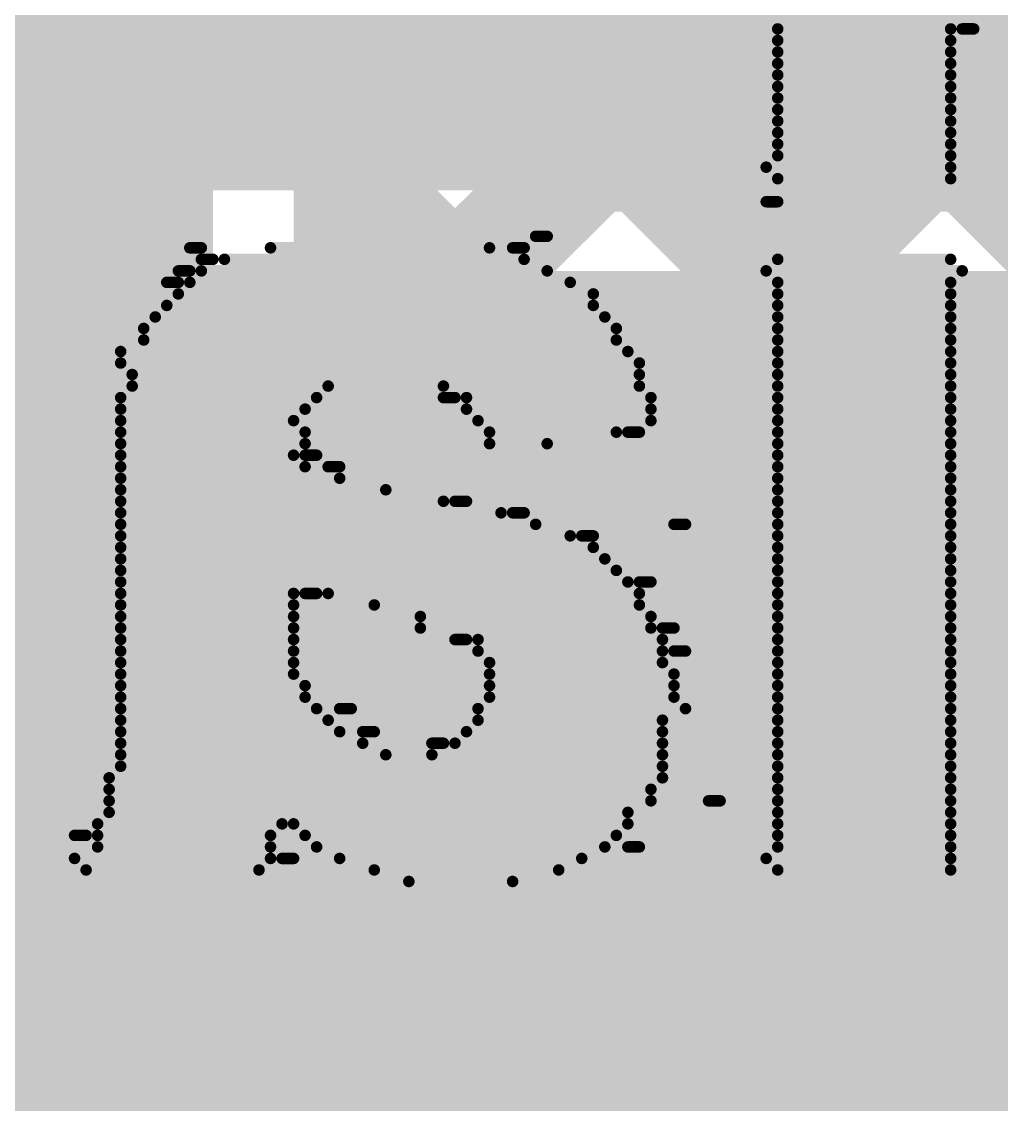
# Model space of a CAD drawing. Header units: millimetres. Extents: x 0.79 to 4.38, y 0.99 to 3.94.
# Drawn here: x 2.5504 to 2.6354, y 1.1597 to 1.2536 of the extents above; entities that cross this region are included whole.
import ezdxf

# ---------------------------------------------------------------- set-up
doc = ezdxf.new("R2010")
doc.units = ezdxf.units.MM
doc.header["$MEASUREMENT"] = 0
for name, color, linetype in [('BottomLayer', 5, 'Continuous'), ('BottomOverlay', 54, 'Continuous'), ('TopLayer', 1, 'Continuous'), ('TopPaste', 8, 'Continuous'), ('TopSolder', 216, 'Continuous')]:
    doc.layers.add(name, color=color, linetype=linetype)

# ---------------------------------------------------------------- blocks, each defined once
blk = doc.blocks.new('16SVPF180M_46')
at = {"layer": 'TopLayer'}
blk.add_solid([(-0.179134, -0.031496), (-0.041339, -0.031496), (-0.179134, 0.031496), (-0.041339, 0.031496)], dxfattribs=at)
at = {"layer": 'TopPaste'}
blk.add_solid([(-0.179134, -0.031496), (-0.041339, -0.031496), (-0.179134, 0.031496), (-0.041339, 0.031496)], dxfattribs=at)
at = {"layer": 'TopSolder'}
for points in [[(-0.183134, -0.035496), (-0.037339, -0.035496), (-0.183134, 0.035496), (-0.037339, 0.035496)], [(0.037339, -0.035496), (0.183134, -0.035496), (0.037339, 0.035496), (0.183134, 0.035496)]]:
    blk.add_solid(points, dxfattribs=at)

msp = doc.modelspace()

# ---------------------------------------------------------------- linework, layer by layer
at = {"layer": 'BottomLayer', "const_width": 0.01}
for points in [[(2.579, 1.221354), (3.002646, 1.645)], [(2.579, 1.249638), (2.974362, 1.645)], [(2.579, 1.164785), (3.059215, 1.645)], [(2.579, 1.193069), (3.030931, 1.645)], [(2.579, 1.136501), (2.917, 1.474501)], [(2.579, 1.108216), (2.917, 1.446216)], [(2.579, 1.097), (2.579, 1.384)], [(2.579, 1.295947), (2.848947, 1.026)], [(2.579, 1.267663), (2.820663, 1.026)], [(2.579, 1.239378), (2.792379, 1.026)], [(2.579, 1.211094), (2.764094, 1.026)], [(2.579, 1.18281), (2.73581, 1.026)]]:
    msp.add_lwpolyline(points, dxfattribs=at)
at = {"layer": 'BottomLayer', "const_width": 0.005}
for points in [[(2.5765, 1.249638, 1), (2.5815, 1.249638, 1)], [(2.5765, 1.239378, 1), (2.5815, 1.239378, 1)], [(2.5765, 1.221354, 1), (2.5815, 1.221354, 1)], [(2.5765, 1.211094, 1), (2.5815, 1.211094, 1)], [(2.5765, 1.193069, 1), (2.5815, 1.193069, 1)], [(2.5765, 1.18281, 1), (2.5815, 1.18281, 1)], [(2.5765, 1.164785, 1), (2.5815, 1.164785, 1)]]:
    msp.add_lwpolyline(points, format="xyb", close=True, dxfattribs=at)
at = {"layer": 'BottomLayer'}
msp.add_solid([(2.444332, 1.015), (2.567, 1.015), (2.444332, 1.3795), (2.567, 1.3795)], dxfattribs=at)
at = {"layer": 'BottomOverlay', "const_width": 0.001}
for points in [[(2.616, 1.253), (2.631, 1.253)], [(2.632, 1.253), (2.633, 1.253)], [(2.616, 1.252), (2.631, 1.252)], [(2.616, 1.251), (2.631, 1.251)], [(2.616, 1.25), (2.631, 1.25)], [(2.616, 1.249), (2.631, 1.249)], [(2.616, 1.248), (2.631, 1.248)], [(2.616, 1.247), (2.631, 1.247)], [(2.616, 1.246), (2.631, 1.246)], [(2.616, 1.245), (2.631, 1.245)], [(2.616, 1.244), (2.631, 1.244)], [(2.616, 1.243), (2.631, 1.243)], [(2.616, 1.242), (2.631, 1.242)], [(2.615, 1.241), (2.631, 1.241)], [(2.616, 1.24), (2.631, 1.24)], [(2.615, 1.238), (2.616, 1.238)], [(2.595, 1.235), (2.596, 1.235)], [(2.565, 1.234), (2.566, 1.234)], [(2.572, 1.234), (2.591, 1.234)], [(2.593, 1.234), (2.594, 1.234)], [(2.566, 1.233), (2.567, 1.233)], [(2.568, 1.233), (2.594, 1.233)], [(2.616, 1.233), (2.631, 1.233)], [(2.564, 1.232), (2.565, 1.232)], [(2.566, 1.232), (2.596, 1.232)], [(2.615, 1.232), (2.632, 1.232)], [(2.563, 1.231), (2.564, 1.231)], [(2.565, 1.231), (2.598, 1.231)], [(2.616, 1.231), (2.631, 1.231)], [(2.564, 1.23), (2.6, 1.23)], [(2.616, 1.23), (2.631, 1.23)], [(2.563, 1.229), (2.6, 1.229)], [(2.616, 1.229), (2.631, 1.229)], [(2.562, 1.228), (2.601, 1.228)], [(2.616, 1.228), (2.631, 1.228)], [(2.561, 1.227), (2.602, 1.227)], [(2.616, 1.227), (2.631, 1.227)], [(2.561, 1.226), (2.602, 1.226)], [(2.616, 1.226), (2.631, 1.226)], [(2.559, 1.225), (2.603, 1.225)], [(2.616, 1.225), (2.631, 1.225)], [(2.559, 1.224), (2.604, 1.224)], [(2.616, 1.224), (2.631, 1.224)], [(2.56, 1.223), (2.604, 1.223)], [(2.616, 1.223), (2.631, 1.223)], [(2.56, 1.222), (2.577, 1.222)], [(2.587, 1.222), (2.604, 1.222)], [(2.616, 1.222), (2.631, 1.222)], [(2.559, 1.221), (2.576, 1.221)], [(2.587, 1.221), (2.588, 1.221)], [(2.589, 1.221), (2.605, 1.221)], [(2.616, 1.221), (2.631, 1.221)], [(2.559, 1.22), (2.575, 1.22)], [(2.589, 1.22), (2.605, 1.22)], [(2.616, 1.22), (2.631, 1.22)], [(2.559, 1.219), (2.574, 1.219)], [(2.59, 1.219), (2.605, 1.219)], [(2.616, 1.219), (2.631, 1.219)], [(2.559, 1.218), (2.575, 1.218)], [(2.591, 1.218), (2.602, 1.218)], [(2.603, 1.218), (2.604, 1.218)], [(2.616, 1.218), (2.631, 1.218)], [(2.559, 1.217), (2.575, 1.217)], [(2.591, 1.217), (2.596, 1.217)], [(2.616, 1.217), (2.631, 1.217)], [(2.559, 1.216), (2.574, 1.216)], [(2.575, 1.216), (2.576, 1.216)], [(2.616, 1.216), (2.631, 1.216)], [(2.559, 1.215), (2.575, 1.215)], [(2.577, 1.215), (2.578, 1.215)], [(2.616, 1.215), (2.631, 1.215)], [(2.559, 1.214), (2.578, 1.214)], [(2.616, 1.214), (2.631, 1.214)], [(2.559, 1.213), (2.582, 1.213)], [(2.616, 1.213), (2.631, 1.213)], [(2.559, 1.212), (2.587, 1.212)], [(2.588, 1.212), (2.589, 1.212)], [(2.616, 1.212), (2.631, 1.212)], [(2.559, 1.211), (2.592, 1.211)], [(2.593, 1.211), (2.594, 1.211)], [(2.616, 1.211), (2.631, 1.211)], [(2.559, 1.21), (2.595, 1.21)], [(2.607, 1.21), (2.608, 1.21)], [(2.616, 1.21), (2.631, 1.21)], [(2.559, 1.209), (2.598, 1.209)], [(2.599, 1.209), (2.6, 1.209)], [(2.616, 1.209), (2.631, 1.209)], [(2.559, 1.208), (2.6, 1.208)], [(2.616, 1.208), (2.631, 1.208)], [(2.559, 1.207), (2.601, 1.207)], [(2.616, 1.207), (2.631, 1.207)], [(2.559, 1.206), (2.602, 1.206)], [(2.616, 1.206), (2.631, 1.206)], [(2.559, 1.205), (2.603, 1.205)], [(2.604, 1.205), (2.605, 1.205)], [(2.616, 1.205), (2.631, 1.205)], [(2.559, 1.204), (2.574, 1.204)], [(2.575, 1.204), (2.576, 1.204)], [(2.577, 1.204), (2.604, 1.204)], [(2.616, 1.204), (2.631, 1.204)], [(2.559, 1.203), (2.574, 1.203)], [(2.581, 1.203), (2.604, 1.203)], [(2.616, 1.203), (2.631, 1.203)], [(2.559, 1.202), (2.574, 1.202)], [(2.585, 1.202), (2.605, 1.202)], [(2.616, 1.202), (2.631, 1.202)], [(2.559, 1.201), (2.574, 1.201)], [(2.585, 1.201), (2.605, 1.201)], [(2.606, 1.201), (2.607, 1.201)], [(2.616, 1.201), (2.631, 1.201)], [(2.559, 1.2), (2.574, 1.2)], [(2.588, 1.2), (2.589, 1.2)], [(2.59, 1.2), (2.606, 1.2)], [(2.616, 1.2), (2.631, 1.2)], [(2.559, 1.199), (2.574, 1.199)], [(2.59, 1.199), (2.606, 1.199)], [(2.607, 1.199), (2.608, 1.199)], [(2.616, 1.199), (2.631, 1.199)], [(2.559, 1.198), (2.574, 1.198)], [(2.591, 1.198), (2.606, 1.198)], [(2.616, 1.198), (2.631, 1.198)], [(2.559, 1.197), (2.574, 1.197)], [(2.591, 1.197), (2.607, 1.197)], [(2.616, 1.197), (2.631, 1.197)], [(2.559, 1.196), (2.575, 1.196)], [(2.591, 1.196), (2.607, 1.196)], [(2.616, 1.196), (2.631, 1.196)], [(2.559, 1.195), (2.575, 1.195)], [(2.591, 1.195), (2.607, 1.195)], [(2.616, 1.195), (2.631, 1.195)], [(2.559, 1.194), (2.576, 1.194)], [(2.578, 1.194), (2.579, 1.194)], [(2.59, 1.194), (2.608, 1.194)], [(2.616, 1.194), (2.631, 1.194)], [(2.559, 1.193), (2.577, 1.193)], [(2.59, 1.193), (2.606, 1.193)], [(2.616, 1.193), (2.631, 1.193)], [(2.559, 1.192), (2.578, 1.192)], [(2.58, 1.192), (2.581, 1.192)], [(2.589, 1.192), (2.606, 1.192)], [(2.616, 1.192), (2.631, 1.192)], [(2.559, 1.191), (2.58, 1.191)], [(2.586, 1.191), (2.587, 1.191)], [(2.588, 1.191), (2.606, 1.191)], [(2.616, 1.191), (2.631, 1.191)], [(2.559, 1.19), (2.582, 1.19)], [(2.586, 1.19), (2.606, 1.19)], [(2.616, 1.19), (2.631, 1.19)], [(2.559, 1.189), (2.606, 1.189)], [(2.616, 1.189), (2.631, 1.189)], [(2.558, 1.188), (2.606, 1.188)], [(2.616, 1.188), (2.631, 1.188)], [(2.558, 1.187), (2.605, 1.187)], [(2.616, 1.187), (2.631, 1.187)], [(2.558, 1.186), (2.605, 1.186)], [(2.61, 1.186), (2.611, 1.186)], [(2.616, 1.186), (2.631, 1.186)], [(2.558, 1.185), (2.603, 1.185)], [(2.616, 1.185), (2.631, 1.185)], [(2.557, 1.184), (2.573, 1.184)], [(2.574, 1.184), (2.603, 1.184)], [(2.616, 1.184), (2.631, 1.184)], [(2.555, 1.183), (2.556, 1.183)], [(2.557, 1.183), (2.572, 1.183)], [(2.575, 1.183), (2.602, 1.183)], [(2.616, 1.183), (2.631, 1.183)], [(2.557, 1.182), (2.572, 1.182)], [(2.576, 1.182), (2.601, 1.182)], [(2.603, 1.182), (2.604, 1.182)], [(2.616, 1.182), (2.631, 1.182)], [(2.555, 1.181), (2.572, 1.181)], [(2.573, 1.181), (2.574, 1.181)], [(2.578, 1.181), (2.599, 1.181)], [(2.615, 1.181), (2.631, 1.181)], [(2.556, 1.18), (2.571, 1.18)], [(2.581, 1.18), (2.597, 1.18)], [(2.616, 1.18), (2.631, 1.18)], [(2.584, 1.179), (2.593, 1.179)]]:
    msp.add_lwpolyline(points, dxfattribs=at)
at = {"layer": 'BottomOverlay', "const_width": 0.0005}
for points in [[(2.61575, 1.253, 1), (2.61625, 1.253, 1)], [(2.63075, 1.253, 1), (2.63125, 1.253, 1)], [(2.63175, 1.253, 1), (2.63225, 1.253, 1)], [(2.63275, 1.253, 1), (2.63325, 1.253, 1)], [(2.61575, 1.252, 1), (2.61625, 1.252, 1)], [(2.63075, 1.252, 1), (2.63125, 1.252, 1)], [(2.61575, 1.251, 1), (2.61625, 1.251, 1)], [(2.63075, 1.251, 1), (2.63125, 1.251, 1)], [(2.61575, 1.25, 1), (2.61625, 1.25, 1)], [(2.63075, 1.25, 1), (2.63125, 1.25, 1)], [(2.61575, 1.249, 1), (2.61625, 1.249, 1)], [(2.63075, 1.249, 1), (2.63125, 1.249, 1)], [(2.61575, 1.248, 1), (2.61625, 1.248, 1)], [(2.63075, 1.248, 1), (2.63125, 1.248, 1)], [(2.61575, 1.247, 1), (2.61625, 1.247, 1)], [(2.63075, 1.247, 1), (2.63125, 1.247, 1)], [(2.61575, 1.246, 1), (2.61625, 1.246, 1)], [(2.63075, 1.246, 1), (2.63125, 1.246, 1)], [(2.61575, 1.245, 1), (2.61625, 1.245, 1)], [(2.63075, 1.245, 1), (2.63125, 1.245, 1)], [(2.61575, 1.244, 1), (2.61625, 1.244, 1)], [(2.63075, 1.244, 1), (2.63125, 1.244, 1)], [(2.61575, 1.243, 1), (2.61625, 1.243, 1)], [(2.63075, 1.243, 1), (2.63125, 1.243, 1)], [(2.61575, 1.242, 1), (2.61625, 1.242, 1)], [(2.63075, 1.242, 1), (2.63125, 1.242, 1)], [(2.61475, 1.241, 1), (2.61525, 1.241, 1)], [(2.63075, 1.241, 1), (2.63125, 1.241, 1)], [(2.61575, 1.24, 1), (2.61625, 1.24, 1)], [(2.63075, 1.24, 1), (2.63125, 1.24, 1)], [(2.61475, 1.238, 1), (2.61525, 1.238, 1)], [(2.61575, 1.238, 1), (2.61625, 1.238, 1)], [(2.59475, 1.235, 1), (2.59525, 1.235, 1)], [(2.59575, 1.235, 1), (2.59625, 1.235, 1)], [(2.56475, 1.234, 1), (2.56525, 1.234, 1)], [(2.56575, 1.234, 1), (2.56625, 1.234, 1)], [(2.57175, 1.234, 1), (2.57225, 1.234, 1)], [(2.59075, 1.234, 1), (2.59125, 1.234, 1)], [(2.59275, 1.234, 1), (2.59325, 1.234, 1)], [(2.59375, 1.234, 1), (2.59425, 1.234, 1)], [(2.56575, 1.233, 1), (2.56625, 1.233, 1)], [(2.56675, 1.233, 1), (2.56725, 1.233, 1)], [(2.56775, 1.233, 1), (2.56825, 1.233, 1)], [(2.59375, 1.233, 1), (2.59425, 1.233, 1)], [(2.61575, 1.233, 1), (2.61625, 1.233, 1)], [(2.63075, 1.233, 1), (2.63125, 1.233, 1)], [(2.56375, 1.232, 1), (2.56425, 1.232, 1)], [(2.56475, 1.232, 1), (2.56525, 1.232, 1)], [(2.56575, 1.232, 1), (2.56625, 1.232, 1)], [(2.59575, 1.232, 1), (2.59625, 1.232, 1)], [(2.61475, 1.232, 1), (2.61525, 1.232, 1)], [(2.63175, 1.232, 1), (2.63225, 1.232, 1)], [(2.56275, 1.231, 1), (2.56325, 1.231, 1)], [(2.56375, 1.231, 1), (2.56425, 1.231, 1)], [(2.56475, 1.231, 1), (2.56525, 1.231, 1)], [(2.59775, 1.231, 1), (2.59825, 1.231, 1)], [(2.61575, 1.231, 1), (2.61625, 1.231, 1)], [(2.63075, 1.231, 1), (2.63125, 1.231, 1)], [(2.56375, 1.23, 1), (2.56425, 1.23, 1)], [(2.59975, 1.23, 1), (2.60025, 1.23, 1)], [(2.61575, 1.23, 1), (2.61625, 1.23, 1)], [(2.63075, 1.23, 1), (2.63125, 1.23, 1)], [(2.56275, 1.229, 1), (2.56325, 1.229, 1)], [(2.59975, 1.229, 1), (2.60025, 1.229, 1)], [(2.61575, 1.229, 1), (2.61625, 1.229, 1)], [(2.63075, 1.229, 1), (2.63125, 1.229, 1)], [(2.56175, 1.228, 1), (2.56225, 1.228, 1)], [(2.60075, 1.228, 1), (2.60125, 1.228, 1)], [(2.61575, 1.228, 1), (2.61625, 1.228, 1)], [(2.63075, 1.228, 1), (2.63125, 1.228, 1)], [(2.56075, 1.227, 1), (2.56125, 1.227, 1)], [(2.60175, 1.227, 1), (2.60225, 1.227, 1)], [(2.61575, 1.227, 1), (2.61625, 1.227, 1)], [(2.63075, 1.227, 1), (2.63125, 1.227, 1)], [(2.56075, 1.226, 1), (2.56125, 1.226, 1)], [(2.60175, 1.226, 1), (2.60225, 1.226, 1)], [(2.61575, 1.226, 1), (2.61625, 1.226, 1)], [(2.63075, 1.226, 1), (2.63125, 1.226, 1)], [(2.55875, 1.225, 1), (2.55925, 1.225, 1)], [(2.60275, 1.225, 1), (2.60325, 1.225, 1)], [(2.61575, 1.225, 1), (2.61625, 1.225, 1)], [(2.63075, 1.225, 1), (2.63125, 1.225, 1)], [(2.55875, 1.224, 1), (2.55925, 1.224, 1)], [(2.60375, 1.224, 1), (2.60425, 1.224, 1)], [(2.61575, 1.224, 1), (2.61625, 1.224, 1)], [(2.63075, 1.224, 1), (2.63125, 1.224, 1)], [(2.55975, 1.223, 1), (2.56025, 1.223, 1)], [(2.60375, 1.223, 1), (2.60425, 1.223, 1)], [(2.61575, 1.223, 1), (2.61625, 1.223, 1)], [(2.63075, 1.223, 1), (2.63125, 1.223, 1)], [(2.55975, 1.222, 1), (2.56025, 1.222, 1)], [(2.57675, 1.222, 1), (2.57725, 1.222, 1)], [(2.58675, 1.222, 1), (2.58725, 1.222, 1)], [(2.60375, 1.222, 1), (2.60425, 1.222, 1)], [(2.61575, 1.222, 1), (2.61625, 1.222, 1)], [(2.63075, 1.222, 1), (2.63125, 1.222, 1)], [(2.55875, 1.221, 1), (2.55925, 1.221, 1)], [(2.57575, 1.221, 1), (2.57625, 1.221, 1)], [(2.58675, 1.221, 1), (2.58725, 1.221, 1)], [(2.58775, 1.221, 1), (2.58825, 1.221, 1)], [(2.58875, 1.221, 1), (2.58925, 1.221, 1)], [(2.60475, 1.221, 1), (2.60525, 1.221, 1)], [(2.61575, 1.221, 1), (2.61625, 1.221, 1)], [(2.63075, 1.221, 1), (2.63125, 1.221, 1)], [(2.55875, 1.22, 1), (2.55925, 1.22, 1)], [(2.57475, 1.22, 1), (2.57525, 1.22, 1)], [(2.58875, 1.22, 1), (2.58925, 1.22, 1)], [(2.60475, 1.22, 1), (2.60525, 1.22, 1)], [(2.61575, 1.22, 1), (2.61625, 1.22, 1)], [(2.63075, 1.22, 1), (2.63125, 1.22, 1)], [(2.55875, 1.219, 1), (2.55925, 1.219, 1)], [(2.57375, 1.219, 1), (2.57425, 1.219, 1)], [(2.58975, 1.219, 1), (2.59025, 1.219, 1)], [(2.60475, 1.219, 1), (2.60525, 1.219, 1)], [(2.61575, 1.219, 1), (2.61625, 1.219, 1)], [(2.63075, 1.219, 1), (2.63125, 1.219, 1)], [(2.55875, 1.218, 1), (2.55925, 1.218, 1)], [(2.57475, 1.218, 1), (2.57525, 1.218, 1)], [(2.59075, 1.218, 1), (2.59125, 1.218, 1)], [(2.60175, 1.218, 1), (2.60225, 1.218, 1)], [(2.60275, 1.218, 1), (2.60325, 1.218, 1)], [(2.60375, 1.218, 1), (2.60425, 1.218, 1)], [(2.61575, 1.218, 1), (2.61625, 1.218, 1)], [(2.63075, 1.218, 1), (2.63125, 1.218, 1)], [(2.55875, 1.217, 1), (2.55925, 1.217, 1)], [(2.57475, 1.217, 1), (2.57525, 1.217, 1)], [(2.59075, 1.217, 1), (2.59125, 1.217, 1)], [(2.59575, 1.217, 1), (2.59625, 1.217, 1)], [(2.61575, 1.217, 1), (2.61625, 1.217, 1)], [(2.63075, 1.217, 1), (2.63125, 1.217, 1)], [(2.55875, 1.216, 1), (2.55925, 1.216, 1)], [(2.57375, 1.216, 1), (2.57425, 1.216, 1)], [(2.57475, 1.216, 1), (2.57525, 1.216, 1)], [(2.57575, 1.216, 1), (2.57625, 1.216, 1)], [(2.61575, 1.216, 1), (2.61625, 1.216, 1)], [(2.63075, 1.216, 1), (2.63125, 1.216, 1)], [(2.55875, 1.215, 1), (2.55925, 1.215, 1)], [(2.57475, 1.215, 1), (2.57525, 1.215, 1)], [(2.57675, 1.215, 1), (2.57725, 1.215, 1)], [(2.57775, 1.215, 1), (2.57825, 1.215, 1)], [(2.61575, 1.215, 1), (2.61625, 1.215, 1)], [(2.63075, 1.215, 1), (2.63125, 1.215, 1)], [(2.55875, 1.214, 1), (2.55925, 1.214, 1)], [(2.57775, 1.214, 1), (2.57825, 1.214, 1)], [(2.61575, 1.214, 1), (2.61625, 1.214, 1)], [(2.63075, 1.214, 1), (2.63125, 1.214, 1)], [(2.55875, 1.213, 1), (2.55925, 1.213, 1)], [(2.58175, 1.213, 1), (2.58225, 1.213, 1)], [(2.61575, 1.213, 1), (2.61625, 1.213, 1)], [(2.63075, 1.213, 1), (2.63125, 1.213, 1)], [(2.55875, 1.212, 1), (2.55925, 1.212, 1)], [(2.58675, 1.212, 1), (2.58725, 1.212, 1)], [(2.58775, 1.212, 1), (2.58825, 1.212, 1)], [(2.58875, 1.212, 1), (2.58925, 1.212, 1)], [(2.61575, 1.212, 1), (2.61625, 1.212, 1)], [(2.63075, 1.212, 1), (2.63125, 1.212, 1)], [(2.55875, 1.211, 1), (2.55925, 1.211, 1)], [(2.59175, 1.211, 1), (2.59225, 1.211, 1)], [(2.59275, 1.211, 1), (2.59325, 1.211, 1)], [(2.59375, 1.211, 1), (2.59425, 1.211, 1)], [(2.61575, 1.211, 1), (2.61625, 1.211, 1)], [(2.63075, 1.211, 1), (2.63125, 1.211, 1)], [(2.55875, 1.21, 1), (2.55925, 1.21, 1)], [(2.59475, 1.21, 1), (2.59525, 1.21, 1)], [(2.60675, 1.21, 1), (2.60725, 1.21, 1)], [(2.60775, 1.21, 1), (2.60825, 1.21, 1)], [(2.61575, 1.21, 1), (2.61625, 1.21, 1)], [(2.63075, 1.21, 1), (2.63125, 1.21, 1)], [(2.55875, 1.209, 1), (2.55925, 1.209, 1)], [(2.59775, 1.209, 1), (2.59825, 1.209, 1)], [(2.59875, 1.209, 1), (2.59925, 1.209, 1)], [(2.59975, 1.209, 1), (2.60025, 1.209, 1)], [(2.61575, 1.209, 1), (2.61625, 1.209, 1)], [(2.63075, 1.209, 1), (2.63125, 1.209, 1)], [(2.55875, 1.208, 1), (2.55925, 1.208, 1)], [(2.59975, 1.208, 1), (2.60025, 1.208, 1)], [(2.61575, 1.208, 1), (2.61625, 1.208, 1)], [(2.63075, 1.208, 1), (2.63125, 1.208, 1)], [(2.55875, 1.207, 1), (2.55925, 1.207, 1)], [(2.60075, 1.207, 1), (2.60125, 1.207, 1)], [(2.61575, 1.207, 1), (2.61625, 1.207, 1)], [(2.63075, 1.207, 1), (2.63125, 1.207, 1)], [(2.55875, 1.206, 1), (2.55925, 1.206, 1)], [(2.60175, 1.206, 1), (2.60225, 1.206, 1)], [(2.61575, 1.206, 1), (2.61625, 1.206, 1)], [(2.63075, 1.206, 1), (2.63125, 1.206, 1)], [(2.55875, 1.205, 1), (2.55925, 1.205, 1)], [(2.60275, 1.205, 1), (2.60325, 1.205, 1)], [(2.60375, 1.205, 1), (2.60425, 1.205, 1)], [(2.60475, 1.205, 1), (2.60525, 1.205, 1)], [(2.61575, 1.205, 1), (2.61625, 1.205, 1)], [(2.63075, 1.205, 1), (2.63125, 1.205, 1)], [(2.55875, 1.204, 1), (2.55925, 1.204, 1)], [(2.57375, 1.204, 1), (2.57425, 1.204, 1)], [(2.57475, 1.204, 1), (2.57525, 1.204, 1)], [(2.57575, 1.204, 1), (2.57625, 1.204, 1)], [(2.57675, 1.204, 1), (2.57725, 1.204, 1)], [(2.60375, 1.204, 1), (2.60425, 1.204, 1)], [(2.61575, 1.204, 1), (2.61625, 1.204, 1)], [(2.63075, 1.204, 1), (2.63125, 1.204, 1)], [(2.55875, 1.203, 1), (2.55925, 1.203, 1)], [(2.57375, 1.203, 1), (2.57425, 1.203, 1)], [(2.58075, 1.203, 1), (2.58125, 1.203, 1)], [(2.60375, 1.203, 1), (2.60425, 1.203, 1)], [(2.61575, 1.203, 1), (2.61625, 1.203, 1)], [(2.63075, 1.203, 1), (2.63125, 1.203, 1)], [(2.55875, 1.202, 1), (2.55925, 1.202, 1)], [(2.57375, 1.202, 1), (2.57425, 1.202, 1)], [(2.58475, 1.202, 1), (2.58525, 1.202, 1)], [(2.60475, 1.202, 1), (2.60525, 1.202, 1)], [(2.61575, 1.202, 1), (2.61625, 1.202, 1)], [(2.63075, 1.202, 1), (2.63125, 1.202, 1)], [(2.55875, 1.201, 1), (2.55925, 1.201, 1)], [(2.57375, 1.201, 1), (2.57425, 1.201, 1)], [(2.58475, 1.201, 1), (2.58525, 1.201, 1)], [(2.60475, 1.201, 1), (2.60525, 1.201, 1)], [(2.60575, 1.201, 1), (2.60625, 1.201, 1)], [(2.60675, 1.201, 1), (2.60725, 1.201, 1)], [(2.61575, 1.201, 1), (2.61625, 1.201, 1)], [(2.63075, 1.201, 1), (2.63125, 1.201, 1)], [(2.55875, 1.2, 1), (2.55925, 1.2, 1)], [(2.57375, 1.2, 1), (2.57425, 1.2, 1)], [(2.58775, 1.2, 1), (2.58825, 1.2, 1)], [(2.58875, 1.2, 1), (2.58925, 1.2, 1)], [(2.58975, 1.2, 1), (2.59025, 1.2, 1)], [(2.60575, 1.2, 1), (2.60625, 1.2, 1)], [(2.61575, 1.2, 1), (2.61625, 1.2, 1)], [(2.63075, 1.2, 1), (2.63125, 1.2, 1)], [(2.55875, 1.199, 1), (2.55925, 1.199, 1)], [(2.57375, 1.199, 1), (2.57425, 1.199, 1)], [(2.58975, 1.199, 1), (2.59025, 1.199, 1)], [(2.60575, 1.199, 1), (2.60625, 1.199, 1)], [(2.60675, 1.199, 1), (2.60725, 1.199, 1)], [(2.60775, 1.199, 1), (2.60825, 1.199, 1)], [(2.61575, 1.199, 1), (2.61625, 1.199, 1)], [(2.63075, 1.199, 1), (2.63125, 1.199, 1)], [(2.55875, 1.198, 1), (2.55925, 1.198, 1)], [(2.57375, 1.198, 1), (2.57425, 1.198, 1)], [(2.59075, 1.198, 1), (2.59125, 1.198, 1)], [(2.60575, 1.198, 1), (2.60625, 1.198, 1)], [(2.61575, 1.198, 1), (2.61625, 1.198, 1)], [(2.63075, 1.198, 1), (2.63125, 1.198, 1)], [(2.55875, 1.197, 1), (2.55925, 1.197, 1)], [(2.57375, 1.197, 1), (2.57425, 1.197, 1)], [(2.59075, 1.197, 1), (2.59125, 1.197, 1)], [(2.60675, 1.197, 1), (2.60725, 1.197, 1)], [(2.61575, 1.197, 1), (2.61625, 1.197, 1)], [(2.63075, 1.197, 1), (2.63125, 1.197, 1)], [(2.55875, 1.196, 1), (2.55925, 1.196, 1)], [(2.57475, 1.196, 1), (2.57525, 1.196, 1)], [(2.59075, 1.196, 1), (2.59125, 1.196, 1)], [(2.60675, 1.196, 1), (2.60725, 1.196, 1)], [(2.61575, 1.196, 1), (2.61625, 1.196, 1)], [(2.63075, 1.196, 1), (2.63125, 1.196, 1)], [(2.55875, 1.195, 1), (2.55925, 1.195, 1)], [(2.57475, 1.195, 1), (2.57525, 1.195, 1)], [(2.59075, 1.195, 1), (2.59125, 1.195, 1)], [(2.60675, 1.195, 1), (2.60725, 1.195, 1)], [(2.61575, 1.195, 1), (2.61625, 1.195, 1)], [(2.63075, 1.195, 1), (2.63125, 1.195, 1)], [(2.55875, 1.194, 1), (2.55925, 1.194, 1)], [(2.57575, 1.194, 1), (2.57625, 1.194, 1)], [(2.57775, 1.194, 1), (2.57825, 1.194, 1)], [(2.57875, 1.194, 1), (2.57925, 1.194, 1)], [(2.58975, 1.194, 1), (2.59025, 1.194, 1)], [(2.60775, 1.194, 1), (2.60825, 1.194, 1)], [(2.61575, 1.194, 1), (2.61625, 1.194, 1)], [(2.63075, 1.194, 1), (2.63125, 1.194, 1)], [(2.55875, 1.193, 1), (2.55925, 1.193, 1)], [(2.57675, 1.193, 1), (2.57725, 1.193, 1)], [(2.58975, 1.193, 1), (2.59025, 1.193, 1)], [(2.60575, 1.193, 1), (2.60625, 1.193, 1)], [(2.61575, 1.193, 1), (2.61625, 1.193, 1)], [(2.63075, 1.193, 1), (2.63125, 1.193, 1)], [(2.55875, 1.192, 1), (2.55925, 1.192, 1)], [(2.57775, 1.192, 1), (2.57825, 1.192, 1)], [(2.57975, 1.192, 1), (2.58025, 1.192, 1)], [(2.58075, 1.192, 1), (2.58125, 1.192, 1)], [(2.58875, 1.192, 1), (2.58925, 1.192, 1)], [(2.60575, 1.192, 1), (2.60625, 1.192, 1)], [(2.61575, 1.192, 1), (2.61625, 1.192, 1)], [(2.63075, 1.192, 1), (2.63125, 1.192, 1)], [(2.55875, 1.191, 1), (2.55925, 1.191, 1)], [(2.57975, 1.191, 1), (2.58025, 1.191, 1)], [(2.58575, 1.191, 1), (2.58625, 1.191, 1)], [(2.58675, 1.191, 1), (2.58725, 1.191, 1)], [(2.58775, 1.191, 1), (2.58825, 1.191, 1)], [(2.60575, 1.191, 1), (2.60625, 1.191, 1)], [(2.61575, 1.191, 1), (2.61625, 1.191, 1)], [(2.63075, 1.191, 1), (2.63125, 1.191, 1)], [(2.55875, 1.19, 1), (2.55925, 1.19, 1)], [(2.58175, 1.19, 1), (2.58225, 1.19, 1)], [(2.58575, 1.19, 1), (2.58625, 1.19, 1)], [(2.60575, 1.19, 1), (2.60625, 1.19, 1)], [(2.61575, 1.19, 1), (2.61625, 1.19, 1)], [(2.63075, 1.19, 1), (2.63125, 1.19, 1)], [(2.55875, 1.189, 1), (2.55925, 1.189, 1)], [(2.60575, 1.189, 1), (2.60625, 1.189, 1)], [(2.61575, 1.189, 1), (2.61625, 1.189, 1)], [(2.63075, 1.189, 1), (2.63125, 1.189, 1)], [(2.55775, 1.188, 1), (2.55825, 1.188, 1)], [(2.60575, 1.188, 1), (2.60625, 1.188, 1)], [(2.61575, 1.188, 1), (2.61625, 1.188, 1)], [(2.63075, 1.188, 1), (2.63125, 1.188, 1)], [(2.55775, 1.187, 1), (2.55825, 1.187, 1)], [(2.60475, 1.187, 1), (2.60525, 1.187, 1)], [(2.61575, 1.187, 1), (2.61625, 1.187, 1)], [(2.63075, 1.187, 1), (2.63125, 1.187, 1)], [(2.55775, 1.186, 1), (2.55825, 1.186, 1)], [(2.60475, 1.186, 1), (2.60525, 1.186, 1)], [(2.60975, 1.186, 1), (2.61025, 1.186, 1)], [(2.61075, 1.186, 1), (2.61125, 1.186, 1)], [(2.61575, 1.186, 1), (2.61625, 1.186, 1)], [(2.63075, 1.186, 1), (2.63125, 1.186, 1)], [(2.55775, 1.185, 1), (2.55825, 1.185, 1)], [(2.60275, 1.185, 1), (2.60325, 1.185, 1)], [(2.61575, 1.185, 1), (2.61625, 1.185, 1)], [(2.63075, 1.185, 1), (2.63125, 1.185, 1)], [(2.55675, 1.184, 1), (2.55725, 1.184, 1)], [(2.57275, 1.184, 1), (2.57325, 1.184, 1)], [(2.57375, 1.184, 1), (2.57425, 1.184, 1)], [(2.60275, 1.184, 1), (2.60325, 1.184, 1)], [(2.61575, 1.184, 1), (2.61625, 1.184, 1)], [(2.63075, 1.184, 1), (2.63125, 1.184, 1)], [(2.55475, 1.183, 1), (2.55525, 1.183, 1)], [(2.55575, 1.183, 1), (2.55625, 1.183, 1)], [(2.55675, 1.183, 1), (2.55725, 1.183, 1)], [(2.57175, 1.183, 1), (2.57225, 1.183, 1)], [(2.57475, 1.183, 1), (2.57525, 1.183, 1)], [(2.60175, 1.183, 1), (2.60225, 1.183, 1)], [(2.61575, 1.183, 1), (2.61625, 1.183, 1)], [(2.63075, 1.183, 1), (2.63125, 1.183, 1)], [(2.55675, 1.182, 1), (2.55725, 1.182, 1)], [(2.57175, 1.182, 1), (2.57225, 1.182, 1)], [(2.57575, 1.182, 1), (2.57625, 1.182, 1)], [(2.60075, 1.182, 1), (2.60125, 1.182, 1)], [(2.60275, 1.182, 1), (2.60325, 1.182, 1)], [(2.60375, 1.182, 1), (2.60425, 1.182, 1)], [(2.61575, 1.182, 1), (2.61625, 1.182, 1)], [(2.63075, 1.182, 1), (2.63125, 1.182, 1)], [(2.55475, 1.181, 1), (2.55525, 1.181, 1)], [(2.57175, 1.181, 1), (2.57225, 1.181, 1)], [(2.57275, 1.181, 1), (2.57325, 1.181, 1)], [(2.57375, 1.181, 1), (2.57425, 1.181, 1)], [(2.57775, 1.181, 1), (2.57825, 1.181, 1)], [(2.59875, 1.181, 1), (2.59925, 1.181, 1)], [(2.61475, 1.181, 1), (2.61525, 1.181, 1)], [(2.63075, 1.181, 1), (2.63125, 1.181, 1)], [(2.55575, 1.18, 1), (2.55625, 1.18, 1)], [(2.57075, 1.18, 1), (2.57125, 1.18, 1)], [(2.58075, 1.18, 1), (2.58125, 1.18, 1)], [(2.59675, 1.18, 1), (2.59725, 1.18, 1)], [(2.61575, 1.18, 1), (2.61625, 1.18, 1)], [(2.63075, 1.18, 1), (2.63125, 1.18, 1)], [(2.58375, 1.179, 1), (2.58425, 1.179, 1)], [(2.59275, 1.179, 1), (2.59325, 1.179, 1)]]:
    msp.add_lwpolyline(points, format="xyb", close=True, dxfattribs=at)
at = {"layer": 'TopLayer', "const_width": 0.01}
for points in [[(2.353702, 1.03), (2.550702, 1.227)], [(2.379157, 1.03), (2.576157, 1.227)], [(2.404613, 1.03), (2.601613, 1.227)], [(2.430069, 1.03), (2.627069, 1.227)], [(2.432332, 1.227), (2.8196, 1.227)], [(2.455525, 1.03), (2.652525, 1.227)], [(2.48098, 1.03), (2.677981, 1.227)], [(2.48955, 1.227), (2.686551, 1.03)], [(2.506436, 1.03), (2.703436, 1.227)], [(2.515006, 1.227), (2.712006, 1.03)], [(2.540462, 1.227), (2.737462, 1.03)], [(2.565918, 1.227), (2.762918, 1.03)], [(2.591374, 1.227), (2.788374, 1.03)], [(2.616829, 1.227), (2.81383, 1.03)]]:
    msp.add_lwpolyline(points, dxfattribs=at)
at = {"layer": 'TopLayer', "const_width": 0.005}
for points in [[(2.548202, 1.227, 1), (2.553202, 1.227, 1)], [(2.563418, 1.227, 1), (2.568418, 1.227, 1)], [(2.573657, 1.227, 1), (2.578657, 1.227, 1)], [(2.588874, 1.227, 1), (2.593874, 1.227, 1)], [(2.599113, 1.227, 1), (2.604113, 1.227, 1)], [(2.614329, 1.227, 1), (2.619329, 1.227, 1)], [(2.624569, 1.227, 1), (2.629569, 1.227, 1)]]:
    msp.add_lwpolyline(points, format="xyb", close=True, dxfattribs=at)
at = {"layer": 'TopLayer'}
for points in [[(2.444332, 1.239), (3.1861, 1.239), (2.444332, 1.3795), (3.1861, 1.3795)], [(2.223526, 1.0155), (2.8181, 1.0155), (2.223526, 1.2255), (2.8181, 1.2255)]]:
    msp.add_solid(points, dxfattribs=at)

# ---------------------------------------------------------------- block references
at = {"rotation": 270}
msp.add_blockref('16SVPF180M_46', (2.6281, 1.199799), dxfattribs=at)

doc.saveas('drawing.dxf')
